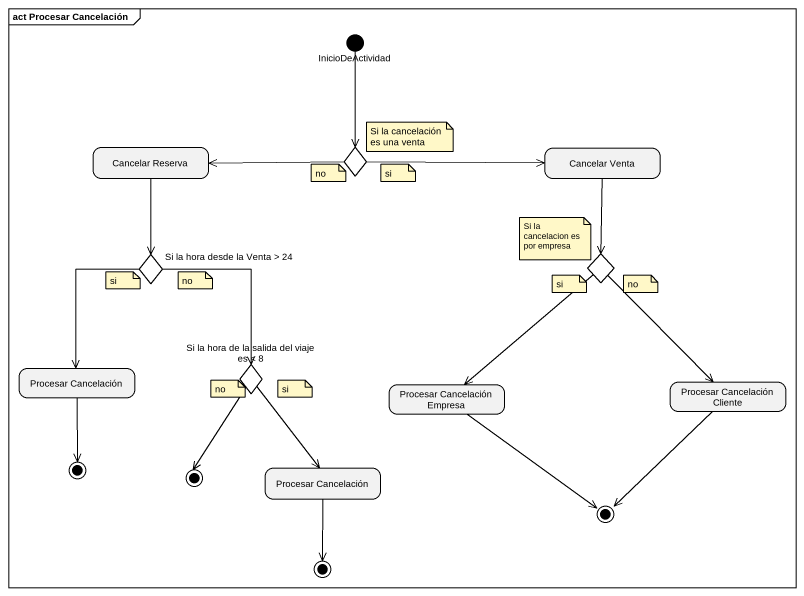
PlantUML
@startuml
mainframe act Procesar Cancelación
hide empty description
state InicioDeActividad <<start>>
state "Cancelar Reserva" as Cancelar_Reserva
state choice1 <<choice>>
state "Cancelar Venta" as Cancelar_Venta
state "Si la hora desde la Venta > 24" as Si_la_hora_desde_la_Venta_24 <<choice>>
state choice2 <<choice>>
state "Si la hora de la salida del viaje es < 8" as Si_la_hora_de_la_salida_del <<choice>>
state "Procesar Cancelación" as Procesar_Cancelación
state "Procesar Cancelación Empresa" as Procesar_Cancelación_Empresa
state "Procesar Cancelación Cliente" as Procesar_Cancelación_Cliente
state final1 <<end>>
state final2 <<end>>
state "Procesar Cancelación" as Procesar_Cancelación_2
state final3 <<end>>
state final4 <<end>>
InicioDeActividad --> choice1
Cancelar_Reserva --> Si_la_hora_desde_la_Venta_24
choice1 -left-> Cancelar_Reserva
choice1 -right-> Cancelar_Venta
Cancelar_Venta --> choice2
Si_la_hora_desde_la_Venta_24 --> Si_la_hora_de_la_salida_del
Si_la_hora_desde_la_Venta_24 --> Procesar_Cancelación
choice2 --> Procesar_Cancelación_Empresa
choice2 --> Procesar_Cancelación_Cliente
Si_la_hora_de_la_salida_del --> final2
Si_la_hora_de_la_salida_del --> Procesar_Cancelación_2
Procesar_Cancelación --> final1
Procesar_Cancelación_Empresa --> final3
Procesar_Cancelación_Cliente --> final3
Procesar_Cancelación_2 --> final4
note as N1
  Si la cancelación es una venta
end note
note as N2
  no
end note
note as N3
  si
end note
note as N4
  Si la cancelacion es por empresa
end note
note as N5
  si
end note
note as N6
  no
end note
note as N7
  si
end note
note as N8
  no
end note
note as N9
  no
end note
note as N10
  si
end note
@enduml
